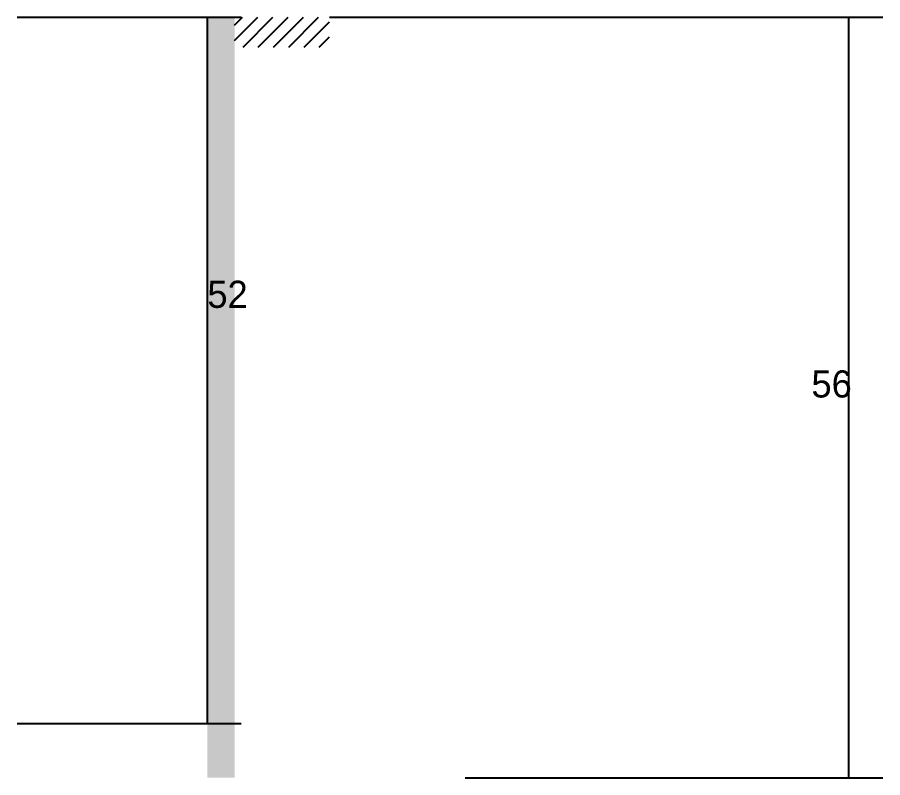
# Model space of a CAD drawing. Header units: metres. Extents: x 51528 to 133537, y 28019 to 29041.
# Drawn here: x 130993.2 to 131120.7, y 28018.6 to 28130.6 of the extents above; entities that cross this region are included whole.
import ezdxf

# ---------------------------------------------------------------- set-up
doc = ezdxf.new("R2010")
doc.units = ezdxf.units.M
doc.layers.add('COTA', color=241, linetype='Continuous')
doc.layers.add('Hachura', color=253, linetype='Continuous')

msp = doc.modelspace()

# ---------------------------------------------------------------- hatches: boundary and pattern name
at = {"layer": 'Hachura'}
h = msp.add_hatch(color=8, dxfattribs=at)
h.dxf.hatch_style = 1
h.paths.add_polyline_path([(131025.2, 28130.6), (131021.2, 28130.6), (131021.2, 28130.6), (131021.2, 28018.6), (131021.2, 28018.6), (131025.2, 28018.6), (131025.2, 28018.6), (131025.2, 28130.6)])
h = msp.add_hatch(dxfattribs=at)
h.set_pattern_fill('ANSI31', scale=0.5)
h.paths.add_polyline_path([(131039.2, 28130.6), (131039.2, 28126.2), (131039.2, 28126.2), (131025.2, 28126.2), (131025.2, 28126.2), (131025.2, 28130.6), (131025.2, 28130.6), (131039.2, 28130.6)])

# ---------------------------------------------------------------- linework, layer by layer
at = {"layer": 'COTA'}
for p, q in [((130993.2, 28130.6), (131026.2, 28130.6)), ((131021.2, 28026.6), (131021.2, 28130.6)), ((131039.2, 28130.6), (131120.7, 28130.6)), ((131115.7, 28018.6), (131115.7, 28130.6)), ((130993.2, 28026.6), (131026.2, 28026.6)), ((131059.2, 28018.6), (131120.7, 28018.6))]:
    msp.add_line(p, q, dxfattribs=at)

# ---------------------------------------------------------------- texts
for s, p in [('52', (131021.2, 28087.8)), ('56', (131110.2, 28074.6))]:
    msp.add_text(s, height=4, dxfattribs=at).set_placement(p)

doc.saveas('drawing.dxf')
